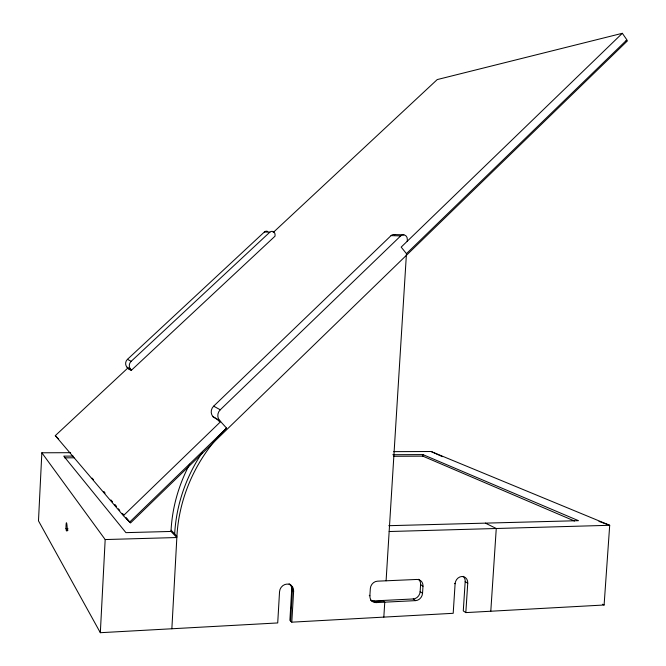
<?xml version="1.0" encoding="UTF-8"?>
<svg xmlns="http://www.w3.org/2000/svg" width="666" height="666" viewBox="0 0 666 666"><rect width="100%" height="100%" fill="white"/><g stroke="black" fill="none" stroke-linecap="round" stroke-linejoin="round"><path stroke-width="1" d="M65.959 528.513C68.59 539.46 66.259 511.222 65.959 528.513L67.957 528.463M70.613 452.689L41.85 452.788L38.478 520.854L100.333 632.7L277.714 622.943L279.537 591.749A7.601 6.793 -55.6 0 1 287.013 584.082A7.601 6.793 -55.6 0 1 293.631 591.108L291.8 622.169L453.196 613.303L455.103 583.749A7.126 6.152 -65 0 1 461.879 576.506A7.126 6.152 -65 0 1 467.748 583.175L465.825 612.603L604.104 605.003L609.698 525.291L431.11 451.515L393.748 451.64M100.333 632.7L105.178 539.552L41.85 452.788M189.685 464.185A147.061 133.034 -59.8 0 0 171.07 530.203L171.004 531.451L176.84 537.529L105.178 539.552M171.861 628.771L176.915 536.255A149.833 135.131 -60.1 0 1 226.565 428.105L219.672 420.546L213.053 416.741A7.567 7.159 -59 0 1 213.644 406.177L391.05 235.631A4.321 3.954 -87 0 1 394.805 234.715M289.968 584.357A7.567 6.768 -55.5 0 1 291.716 589.427L289.893 620.354L291.8 622.169M290.609 621.028L292.432 590.059A7.576 6.777 -55.6 0 0 289.019 583.724M376.115 602.605A7.351 6.452 -60.7 0 1 369.88 595.787L370.321 588.636A7.351 6.46 -61 0 1 377.447 581.177L416.949 579.453A7.243 6.319 -63 0 1 422.993 586.213L422.544 593.256A7.251 6.31 -62.7 0 1 415.609 600.624L376.115 602.605L373.892 600.915A7.318 6.427 -60.7 0 1 371.47 600.541M383.824 617.116L384.757 602.172L383.341 601.115L374.725 601.548A7.334 6.435 -60.7 0 1 370.621 600.166M386.089 580.802L406.451 253.654L626.897 39.868L622.335 33.3L437.229 79.579L273.168 232.526M407.226 241.259L407.334 239.444A4.396 4.021 -86.9 0 0 400.682 235.906L391.05 235.631M574.517 521.02L422.852 456.152L422.943 454.603L392.832 454.728M373.892 600.915L413.236 598.959A7.218 6.285 -62.7 0 0 420.146 591.633L420.587 584.623A7.209 6.294 -63 0 0 418.548 579.278M463.211 576.348A7.093 6.127 -65 0 1 465.184 581.618L463.278 610.922L465.825 612.603M490.792 611.23L496.262 528.496L485.397 523.135M129.079 369.43L127.056 367.249A5.661 5.494 -47.4 0 1 127.464 359.332L264.377 231.993L269.855 232.151A3.313 3.147 -89.4 0 1 275.083 234.823L275.008 236.189L131.485 370.179L127.797 368.057L55.303 435.639L123.385 515.667L129.645 522.102L226.565 428.105M123.385 515.667L220.662 421.628L213.053 416.741M622.335 33.3L401.173 247.111L406.451 253.654M219.672 420.546A7.709 7.284 -59.5 0 1 220.271 409.781L400.682 235.906M131.485 370.179L130.727 369.364A5.744 5.569 -48.2 0 1 131.152 361.338L269.855 232.151M625.499 41.259L627.522 40.776L130.503 522.985L125.799 517.474M389.152 531.526L609.698 525.291L599 521.403M171.637 531.435L125.924 532.642L63.753 456.127L73.094 456.085M388.778 525.69L578.471 520.679L422.943 454.603M66.092 530.136L68.09 530.086M64.702 457.842L74.043 457.8M393.773 456.285L422.852 456.152M394.172 234.565L403.854 234.823M431.11 451.515L442.407 456.668M602.597 604.212L604.104 605.003M127.464 359.332L131.152 361.338M213.644 406.177L220.271 409.781M127.056 367.249L130.727 369.364M465.184 581.618L467.748 583.175M454.478 583.358L455.103 583.749M420.587 584.623L422.993 586.213M420.146 591.633L422.544 593.256M413.236 598.959L415.609 600.624M369.272 595.337L369.88 595.787M291.716 589.427L293.631 591.108M55.303 435.639L58.641 439.077M171.07 530.203L176.915 536.255M129.187 368.847L130.469 370.238M218.115 420.163L219.422 421.595M103.621 491.5L104.962 493.073M111.014 500.158L112.354 501.731M115.043 504.878L116.392 506.451M118.406 508.816L119.747 510.389M122.436 513.536L123.784 515.118M92.124 478.138L93.465 479.703M103.513 491.483L104.853 493.056M110.881 500.116L112.221 501.689M114.902 504.828L116.242 506.401M122.269 513.469L123.61 515.034M126.29 518.173L129.645 522.102M264.377 231.993A3.263 3.114 -89.6 0 1 267.799 231.502M174.675 533.932A148.776 134.332 -60 0 1 202.397 452.347"/></g></svg>
